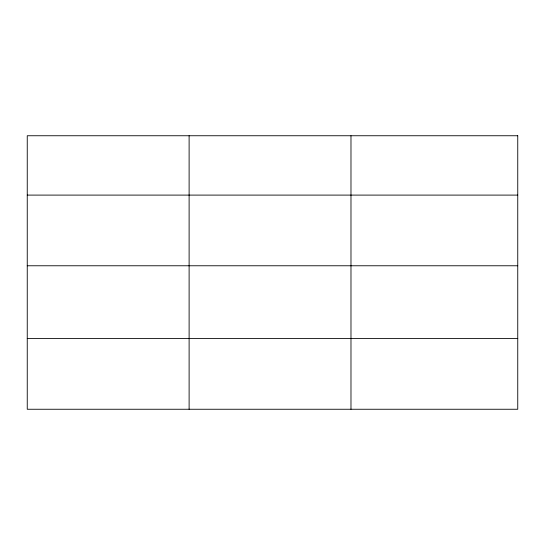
<?xml version="1.0" encoding="UTF-8"?>
<svg xmlns="http://www.w3.org/2000/svg" width="545" height="545" viewBox="0 0 545 545"><rect width="100%" height="100%" fill="white"/><g stroke="black" fill="none" stroke-linecap="round" stroke-linejoin="round"><path stroke-width="0.82" d="M27.25 195.096L517.75 195.096M27.25 265.769L517.75 265.769M27.25 338.581L517.75 338.581M350.98 135.746L350.98 409.254M189.115 135.746L189.115 409.254M517.75 135.746L27.25 135.746L27.25 409.254L517.75 409.254L517.75 135.746"/></g></svg>
